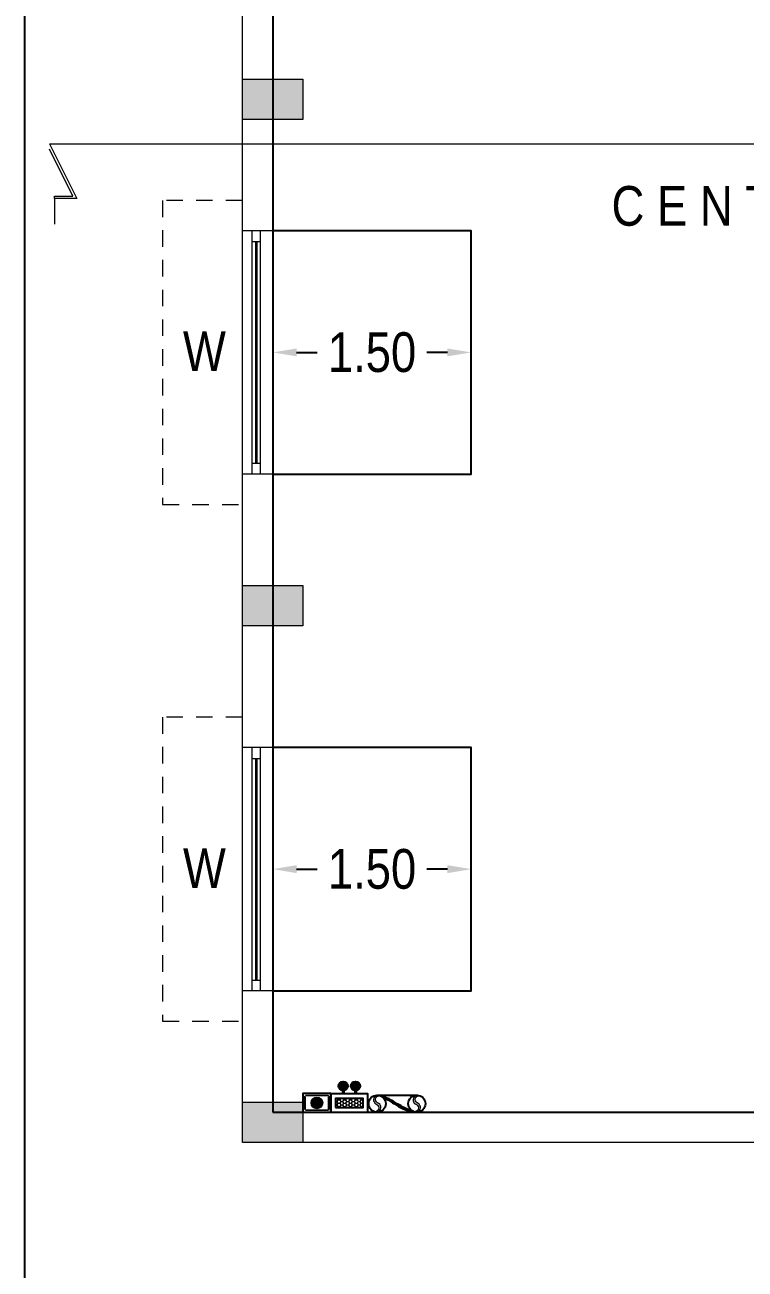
# Model space of a CAD drawing. Header units: metres. Extents: x 3750 to 6203, y 1588 to 3614.
# Drawn here: x 3795.53 to 3800.98, y 1607.11 to 1616.52 of the extents above; entities that cross this region are included whole.
import ezdxf

# ---------------------------------------------------------------- set-up
doc = ezdxf.new("R2010")
doc.units = ezdxf.units.M
doc.linetypes.add('HIDDEN2', pattern=[0.1875, 0.125, -0.0625])
for name, color, linetype in [('BLK_3_FLR_0_CARPET_AREA', 14, 'Continuous'), ('BLK_3_FLR_0_REGULAR_ROOM_1', 2, 'Continuous'), ('BLK_3_FLR_0_ROOM_1_LIGHT_VENTILATION_1', 2, 'Continuous'), ('VPORTS', 6, 'Continuous')]:
    doc.layers.add(name, color=color, linetype=linetype)
doc.styles.add('style2a', font='swissc.ttf')
doc.dimstyles.get("Standard").update_dxf_attribs({"dimtxt": 0.3, "dimasz": 0.18, "dimexe": 0.18, "dimexo": 0.0625, "dimgap": 0.09, "dimtad": 0, "dimzin": 0, "dimdsep": 46, "dimtxsty": 'style2a', "dimcen": 0.09, "dimse1": 1, "dimse2": 1, "dimadec": 0, "dimazin": 0, "dimtfac": 1, "dimtofl": 0, "dimtmove": 0, "dimatfit": 3, "dimfxl": 0, "dimtolj": 1, "dimtzin": 0, "dimarcsym": 0})

# ---------------------------------------------------------------- blocks, each defined once
blk = doc.blocks.new('*D101')
at = {"layer": 'BLK_3_FLR_0_ROOM_1_LIGHT_VENTILATION_1', "color": 0, "lineweight": -2}
for p, q in [((3797.587864048761, 1610.131915822528), (3797.744097814995, 1610.131915822528)), ((3798.727864048761, 1610.131915822528), (3798.571630282527, 1610.131915822528))]:
    blk.add_line(p, q, dxfattribs=at)
at = {"layer": 'BLK_3_FLR_0_ROOM_1_LIGHT_VENTILATION_1', "color": 0}
for points in [[(3797.587864048761, 1610.161915822527), (3797.587864048761, 1610.101915822528), (3797.407864048761, 1610.131915822528)], [(3798.727864048761, 1610.161915822527), (3798.727864048761, 1610.101915822528), (3798.907864048761, 1610.131915822528)]]:
    blk.add_solid(points, dxfattribs=at)
at = {"layer": 'Defpoints', "color": 0}
for p in [(3797.407864048761, 1610.131915822528), (3798.907864048761, 1610.131915822528), (3798.907864048761, 1610.131915822528)]:
    blk.add_point(p, dxfattribs=at)
at = {"layer": 'BLK_3_FLR_0_ROOM_1_LIGHT_VENTILATION_1', "color": 0, "insert": (3798.157864048761, 1610.131915822528), "char_height": 0.3, "attachment_point": 5, "style": 'style2a'}
blk.add_mtext('\\A1;1.50', dxfattribs=at)
blk = doc.blocks.new('*D99')
at = {"layer": 'BLK_3_FLR_0_ROOM_1_LIGHT_VENTILATION_1', "color": 0, "lineweight": -2}
for p, q in [((3797.587852512386, 1614.041308203914), (3797.744086278619, 1614.041308203914)), ((3798.727852512385, 1614.041308203914), (3798.571618746152, 1614.041308203914))]:
    blk.add_line(p, q, dxfattribs=at)
at = {"layer": 'BLK_3_FLR_0_ROOM_1_LIGHT_VENTILATION_1', "color": 0}
for points in [[(3797.587852512386, 1614.071308203914), (3797.587852512386, 1614.011308203914), (3797.407852512385, 1614.041308203914)], [(3798.727852512385, 1614.071308203914), (3798.727852512385, 1614.011308203914), (3798.907852512385, 1614.041308203914)]]:
    blk.add_solid(points, dxfattribs=at)
at = {"layer": 'Defpoints', "color": 0}
for p in [(3797.407852512385, 1614.041308203914), (3798.907852512385, 1614.041308203914), (3798.907852512385, 1614.041308203914)]:
    blk.add_point(p, dxfattribs=at)
at = {"layer": 'BLK_3_FLR_0_ROOM_1_LIGHT_VENTILATION_1', "color": 0, "insert": (3798.157852512385, 1614.041308203914), "char_height": 0.3, "attachment_point": 5, "style": 'style2a'}
blk.add_mtext('\\A1;1.50', dxfattribs=at)
blk = doc.blocks.new('siern')
blk.add_hatch(color=5).paths.add_polyline_path([(-0.1593222198534196, 4.061119889346909, -0.050918795279975), (-2.084215844903134, 0.0151086477926867, 0.0925672966546958), (-4.033540109677136, -4.074294274310353, -0.0032073073232835), (-4.026732467605971, -4.061119889249931, -0.0483688946395163), (-3.836825126619751, -3.704532133112332, -0.0178884246563004), (-1.736111600250296, -0.1050856800138717, 0.1175623139878069)])
at = {"layer": 'VPORTS', "lineweight": 18}
h = blk.add_hatch(color=20, dxfattribs=at)
edge = h.paths.add_edge_path()
edge.add_arc((-3.003242993894826, 5.125836620620271), 1.15591213153334, 152.305571092109, 342.6944289075761)
edge.add_arc((-1.069537870018141, 4.324869732675344), 0.947658435111645, -16.15980825423901, 151.159808253957, ccw=False)
edge.add_arc((-1.182811693612317, 4.598336933856721), 1.155912131525198, 332.3055710921348, 522.6944289076076)
edge.add_arc((-3.116516817488141, 5.399303821803434), 0.9476584351198534, 163.8401917457499, 331.159808253898, ccw=False)
h = blk.add_hatch(color=20, dxfattribs=at)
edge = h.paths.add_edge_path()
edge.add_arc((-3.003242993894497, -4.598336933864606), 1.155912131531942, 152.3055710922763, 342.6944289077433)
edge.add_arc((-1.069537870018141, -5.399303821805893), 0.947658435111645, -16.15980825423901, 151.159808253957, ccw=False)
edge.add_arc((-1.182811693611987, -5.125836620620876), 1.155912131526594, 332.3055710919675, 522.6944289074403)
edge.add_arc((-3.116516817488947, -4.324869732677806), 0.9476584351170516, 163.8401917461589, 331.1598082543069, ccw=False)
at = {"color": 1}
for points in [[(-4.186054687499563, -4.862086777240619), (-4.186054687499563, 4.862086777240619)], [(0, -4.862086777240619), (0, 4.862086777240619)]]:
    blk.add_lwpolyline(points, dxfattribs=at)
at = {"color": 5}
blk.add_lwpolyline([(-0.1593222198534196, 4.061119889346909, -0.050918795279975), (-2.084215844903134, 0.0151086477926867, 0.0925672966540532), (-4.033540109669047, -4.074294274279964, -0.0196862209365316), (-1.736111600250296, -0.1050856800138717, 0.1175623139878069)], format="xyb", close=True, dxfattribs=at)
at = {"layer": 'VPORTS', "color": 251, "lineweight": 18}
for points in [[(-4.026732467633336, 5.663053665186451, 1.095032819744272), (-1.899656831361426, 4.781990088442399, -0.8950427931265029), (-0.159322219880778, 4.061119889294785, 1.095032819744327), (-2.286397856138135, 4.942183466031565, -0.8950427931261273)], [(-4.026732467633336, -4.061119889302061, 1.095032819744272), (-1.899656831361426, -4.942183466038841, -0.8950427931265029), (-0.159322219880778, -5.663053665186451, 1.095032819744327), (-2.286397856138135, -4.781990088442399, -0.8950427931261273)]]:
    blk.add_lwpolyline(points, format="xyb", close=True, dxfattribs=at)
at = {"layer": 'VPORTS'}
for centre in [(-2.093027343749779, 4.862086777240619), (-2.093027343749779, -4.862086777240619)]:
    blk.add_circle(centre, 2.09302734375, dxfattribs=at)
at = {"layer": 'VPORTS', "lineweight": 18}
blk.add_circle((-2.093027343749779, -4.862086777240619), 2.09302734375, dxfattribs=at)
blk = doc.blocks.new('EmerLight')
h = blk.add_hatch(color=1)
edge = h.paths.add_edge_path()
edge.add_arc((0, 12.75), 2.25, 0, 360)
h = blk.add_hatch(color=1)
edge = h.paths.add_edge_path()
edge.add_arc((6, 12.75), 2.25, 0, 360)
at = {"lineweight": 18}
h = blk.add_hatch(dxfattribs=at)
h.set_pattern_fill('HONEY', color=145, scale=7.5, style=0)
h.set_pattern_definition([(0, (-23575.41711731013, -1310.215376773727), (1.40625, 0.8118988124999997), [0.9375, -1.875]), (120, (-23575.41711731013, -1310.215376773727), (-1.406249996927416, 0.8118988178218671), [0.9374999999999996, -1.874999999999999]), (59.99999999999999, (-23575.41711731013, -1310.215376773727), (3.0725816e-09, 1.623797630321865), [-1.875, 0.9375])])
h.paths.add_polyline_path([(-3.75, 2.25), (9.75, 2.25), (9.75, 6.75), (-3.75, 6.75)])
for points in [[(-0.375, 9), (0.375, 9), (0.375, 10.53147008133764, -0.083920216900384), (-0.375, 10.53147008133764)], [(6.375, 10.53147008133764, -0.083920216900384), (5.625, 10.53147008133764), (5.625, 9), (6.375, 9)]]:
    blk.add_hatch(color=171).paths.add_polyline_path(points)
at = {"color": 5}
for points in [[(-6, 0), (12, 0), (12, 9), (-6, 9)], [(-3.75, 2.25), (9.75, 2.25), (9.75, 6.75), (-3.75, 6.75)]]:
    blk.add_lwpolyline(points, close=True, dxfattribs=at)
at = {"color": 171}
for points in [[(-0.375, 10.53147008133766), (-0.375, 9)], [(0.375, 10.53147008133766), (0.375, 9)], [(5.625, 10.53147008133766), (5.625, 9)], [(6.375, 10.53147008133766), (6.375, 9)]]:
    blk.add_lwpolyline(points, dxfattribs=at)
at = {"color": 1}
for centre in [(0, 12.75), (6, 12.75)]:
    blk.add_circle(centre, 2.25, dxfattribs=at)
blk = doc.blocks.new('switch1')
for points in [[(-7.875, 10.34466991411068), (-7.5, 9.96966991411068), (-7.5, 2.030330085889318), (-7.875, 1.655330085889318)], [(7.344669914111362, 10.87500000000051), (6.969669914111362, 10.5), (-6.969669914111362, 10.50000000000051), (-7.344669914111362, 10.875)], [(7.875, 1.655330085889318), (7.5, 2.030330085889318), (7.5, 9.96966991411068), (7.875, 10.34466991411068)], [(-7.344669914111362, 1.124999999999487), (-6.969669914111362, 1.5), (6.969669914111362, 1.499999999999485), (7.344669914111362, 1.125)]]:
    blk.add_hatch(color=254).paths.add_polyline_path(points)
h = blk.add_hatch(color=20)
edge = h.paths.add_edge_path()
edge.add_arc((0, 6), 3.75, 0, 360)
edge = h.paths.add_edge_path(flags=17)
edge.add_arc((0, 6), 2.25, 0, 360)
h = blk.add_hatch()
h.set_pattern_fill('ANSI31', color=1, scale=0.3, style=0)
h.set_pattern_definition([(45, (0, 0), (-0.6735192090801866, 0.6735192090801866), [])])
edge = h.paths.add_edge_path()
edge.add_arc((0, 6), 2.25, 0, 360)
at = {"color": 7, "lineweight": 25}
blk.add_lwpolyline([(-9, 0), (9, 0), (9, 12), (-9, 12)], close=True, dxfattribs=at)
at = {"color": 7, "lineweight": 20}
for points in [[(-7.875, 10.34466991411068), (-7.5, 9.96966991411068), (-7.5, 2.030330085889318), (-7.875, 1.655330085889318)], [(7.344669914111362, 10.87500000000051), (6.969669914111362, 10.5), (-6.969669914111362, 10.50000000000051), (-7.344669914111362, 10.875)], [(7.875, 1.655330085889318), (7.5, 2.030330085889318), (7.5, 9.96966991411068), (7.875, 10.34466991411068)], [(-7.344669914111362, 1.124999999999487), (-6.969669914111362, 1.5), (6.969669914111362, 1.499999999999485), (7.344669914111362, 1.125)]]:
    blk.add_lwpolyline(points, close=True, dxfattribs=at)
at = {"color": 20, "lineweight": 5}
for radius in [3.75, 2.25]:
    blk.add_circle((0, 6), radius, dxfattribs=at)

msp = doc.modelspace()

# ---------------------------------------------------------------- hatches: boundary and pattern name
at = {"lineweight": 18, "ltscale": 10}
h = msp.add_hatch(dxfattribs=at)
h.set_pattern_fill('AR-HBONE', color=256, scale=0.18)
h.set_pattern_definition([(45, (-28086.02757969537, 1403.084574576536), (0, 1.018233764908627), [2.16, -0.72]), (135, (-28085.51846281286, 1403.593691459036), (1e-16, 1.018233764908627), [2.16, -0.72])])
h.paths.add_polyline_path([(3823.262936943984, 1608.267154314949), (3823.262936943984, 1608.341958021952), (3823.490137858371, 1608.341958021952), (3823.490137858371, 1611.946549793719), (3823.262936943973, 1611.946549793719), (3823.262936943973, 1612.251350403337), (3823.490137858371, 1612.251350403337), (3823.490137858374, 1615.593375009247), (3822.05599096674, 1615.593375009247), (3822.05599096674, 1614.650818377264), (3818.383990966736, 1614.650818377264), (3818.383990966736, 1615.593375009247), (3813.891717741613, 1615.593375009247), (3813.891717741618, 1612.251350403337), (3814.118911353343, 1612.251350403337), (3814.118911353343, 1611.946549793719), (3813.891717741618, 1611.946549793719), (3813.891717741618, 1608.341958021952), (3814.118911353354, 1608.341958021952), (3814.118911353354, 1608.26715431502)])
h.paths.add_polyline_path([(3818.383990966736, 1612.988299015678), (3822.05599096674, 1612.988299015678), (3822.05599096674, 1611.092299015678), (3818.383990966736, 1611.092299015678)], flags=16)
h.paths.add_polyline_path([(3818.419990966737, 1612.952299015679), (3822.019990966739, 1612.952299015679), (3822.019990966739, 1611.128299015678), (3818.419990966737, 1611.128299015678)], flags=0)
h.paths.add_polyline_path([(3818.463270262625, 1611.174100253505), (3818.463270262625, 1611.986595691133), (3819.570792381266, 1611.986595691133), (3819.570792381266, 1611.174100253505)], flags=0)
h.paths.add_polyline_path([(3818.463270262625, 1612.086100253506), (3818.463270262625, 1612.898595691133), (3819.570792381266, 1612.898595691133), (3819.570792381266, 1612.086100253506)], flags=0)
h.paths.add_polyline_path([(3819.663270262623, 1611.174100253505), (3819.663270262623, 1611.986595691133), (3820.770792381266, 1611.986595691133), (3820.770792381266, 1611.174100253505)], flags=0)
h.paths.add_polyline_path([(3819.663270262623, 1612.086100253506), (3819.663270262623, 1612.898595691133), (3820.770792381266, 1612.898595691133), (3820.770792381266, 1612.086100253506)], flags=0)
h.paths.add_polyline_path([(3820.863270262623, 1611.174100253505), (3820.863270262623, 1611.986595691133), (3821.970792381266, 1611.986595691133), (3821.970792381266, 1611.174100253505)], flags=0)
h.paths.add_polyline_path([(3820.863270262623, 1612.086100253506), (3820.863270262623, 1612.898595691133), (3821.970792381266, 1612.898595691133), (3821.970792381266, 1612.086100253506)], flags=0)
h.paths.add_polyline_path([(3818.870795594474, 1610.593015793325), (3821.49047836304, 1610.593015793325), (3821.49047836304, 1610.976397192026), (3818.870795594474, 1610.976397192026)], flags=24)
h.paths.add_polyline_path([(3818.870795594474, 1614.151535154911), (3821.49047836304, 1614.151535154911), (3821.49047836304, 1614.534916553612), (3818.870795594474, 1614.534916553612)], flags=24)
h.paths.add_polyline_path([(3810.504221263683, 1619.505975531873), (3811.367337225484, 1619.505975531873), (3811.367337225484, 1619.95108876516), (3810.504221263683, 1619.95108876516)], flags=9)
h.paths.add_polyline_path([(3809.635466042386, 1631.088200167704), (3810.330762086041, 1631.088200167704), (3810.330762086041, 1631.533313400992), (3809.635466042386, 1631.533313400992)], flags=9)
h.paths.add_polyline_path([(3809.014404650901, 1627.925782240021), (3809.709700694557, 1627.925782240021), (3809.709700694557, 1628.370895473308), (3809.014404650901, 1628.370895473308)], flags=9)
h.paths.add_polyline_path([(3809.635466042472, 1624.763511652037), (3810.33076208613, 1624.763511652037), (3810.33076208613, 1625.208624885324), (3809.635466042472, 1625.208624885324)], flags=9)
h.paths.add_polyline_path([(3809.018161813309, 1622.208437982187), (3809.713457856968, 1622.208437982187), (3809.713457856968, 1622.653551215474), (3809.018161813309, 1622.653551215474)], flags=9)
h.paths.add_polyline_path([(3809.635466042531, 1619.653511652036), (3810.330762086189, 1619.653511652036), (3810.330762086189, 1620.098624885325), (3809.635466042531, 1620.098624885325)], flags=9)
h.paths.add_polyline_path([(3808.920328252671, 1613.790744306816), (3809.783444214474, 1613.790744306816), (3809.783444214474, 1614.235857540106), (3808.920328252671, 1614.235857540106)], flags=9)
h.paths.add_polyline_path([(3809.635466042589, 1607.928124301298), (3810.330762086247, 1607.928124301298), (3810.330762086247, 1608.373237534584), (3809.635466042589, 1608.373237534584)], flags=9)
h.paths.add_polyline_path([(3797.799677449148, 1633.953965788958), (3798.494973492804, 1633.953965788958), (3798.494973492804, 1634.399079022246), (3797.799677449148, 1634.399079022246)], flags=9)
h.paths.add_polyline_path([(3802.714955628177, 1633.753461014062), (3803.410251671833, 1633.753461014062), (3803.410251671833, 1634.198574247349), (3802.714955628177, 1634.198574247349)], flags=9)
h.paths.add_polyline_path([(3802.620584550411, 1634.859442594166), (3803.483700512213, 1634.859442594166), (3803.483700512213, 1635.304555827454), (3802.620584550411, 1635.304555827454)], flags=9)
h.paths.add_polyline_path([(3807.628104868584, 1633.953965788958), (3808.323400912242, 1633.953965788958), (3808.323400912242, 1634.399079022246), (3807.628104868584, 1634.399079022246)], flags=9)
h.paths.add_polyline_path([(3809.004238211592, 1631.803124480428), (3809.69953425525, 1631.803124480428), (3809.69953425525, 1632.248237713715), (3809.004238211592, 1632.248237713715)], flags=9)
h.paths.add_polyline_path([(3804.633994721807, 1632.003391406762), (3805.329290765465, 1632.003391406762), (3805.329290765465, 1632.44850464005), (3804.633994721807, 1632.44850464005)], flags=9)
h.paths.add_polyline_path([(3801.183994721905, 1632.003365384885), (3801.879290765562, 1632.003365384885), (3801.879290765562, 1632.448478618172), (3801.183994721905, 1632.448478618172)], flags=9)
h.paths.add_polyline_path([(3826.192415504653, 1619.505975531873), (3827.055531466456, 1619.505975531873), (3827.055531466456, 1619.95108876516), (3826.192415504653, 1619.95108876516)], flags=9)
h.paths.add_polyline_path([(3825.264747900458, 1631.088200167704), (3825.960043944115, 1631.088200167704), (3825.960043944115, 1631.533313400992), (3825.264747900458, 1631.533313400992)], flags=9)
h.paths.add_polyline_path([(3824.643686508973, 1627.925782240021), (3825.338982552629, 1627.925782240021), (3825.338982552629, 1628.370895473308), (3824.643686508973, 1628.370895473308)], flags=9)
h.paths.add_polyline_path([(3824.647443671367, 1622.208437982187), (3825.342739715025, 1622.208437982187), (3825.342739715025, 1622.653551215474), (3824.647443671367, 1622.653551215474)], flags=9)
h.paths.add_polyline_path([(3825.26474790059, 1619.653511652036), (3825.960043944246, 1619.653511652036), (3825.960043944246, 1620.098624885325), (3825.26474790059, 1620.098624885325)], flags=9)
h.paths.add_polyline_path([(3824.54961011073, 1613.790744306816), (3825.412726072534, 1613.790744306816), (3825.412726072534, 1614.235857540106), (3824.54961011073, 1614.235857540106)], flags=9)
h.paths.add_polyline_path([(3825.264747900647, 1607.928124301298), (3825.960043944305, 1607.928124301298), (3825.960043944305, 1608.373237534584), (3825.264747900647, 1608.373237534584)], flags=9)
h.paths.add_polyline_path([(3813.428959307195, 1633.953965788958), (3814.124255350852, 1633.953965788958), (3814.124255350852, 1634.399079022246), (3813.428959307195, 1634.399079022246)], flags=9)
h.paths.add_polyline_path([(3818.344237486219, 1633.753461014062), (3819.039533529878, 1633.753461014062), (3819.039533529878, 1634.198574247349), (3818.344237486219, 1634.198574247349)], flags=9)
h.paths.add_polyline_path([(3818.249866408456, 1634.859442594166), (3819.112982370257, 1634.859442594166), (3819.112982370257, 1635.304555827454), (3818.249866408456, 1635.304555827454)], flags=9)
h.paths.add_polyline_path([(3823.257386726633, 1633.953965788958), (3823.952682770289, 1633.953965788958), (3823.952682770289, 1634.399079022246), (3823.257386726633, 1634.399079022246)], flags=9)
h.paths.add_polyline_path([(3824.633520069667, 1631.803124480428), (3825.328816113323, 1631.803124480428), (3825.328816113323, 1632.248237713715), (3824.633520069667, 1632.248237713715)], flags=9)
h.paths.add_polyline_path([(3820.26327657985, 1632.003391406762), (3820.958572623509, 1632.003391406762), (3820.958572623509, 1632.44850464005), (3820.26327657985, 1632.44850464005)], flags=9)
h.paths.add_polyline_path([(3816.813276579949, 1632.003365384885), (3817.508572623605, 1632.003365384885), (3817.508572623605, 1632.448478618172), (3816.813276579949, 1632.448478618172)], flags=9)
h.paths.add_polyline_path([(3817.284066471828, 1627.715469877274), (3820.14978384746, 1627.715469877274), (3820.14978384746, 1628.098851275975), (3817.284066471828, 1628.098851275975)], flags=9)
h.paths.add_polyline_path([(3818.870795594474, 1617.710054516497), (3821.49047836304, 1617.710054516497), (3821.49047836304, 1618.0934359152), (3818.870795594474, 1618.0934359152)], flags=9)
h.paths.add_polyline_path([(3818.870795594474, 1621.268573878082), (3821.49047836304, 1621.268573878082), (3821.49047836304, 1621.651955276785), (3818.870795594474, 1621.651955276785)], flags=9)
h.paths.add_polyline_path([(3818.870795594474, 1624.827093239669), (3821.49047836304, 1624.827093239669), (3821.49047836304, 1625.210474638372), (3818.870795594474, 1625.210474638372)], flags=9)
h.paths.add_polyline_path([(3818.452806318957, 1632.045533487969), (3819.1101603204, 1632.045533487969), (3819.1101603204, 1632.418100178669), (3818.452806318957, 1632.418100178669)], flags=9)
h.paths.add_polyline_path([(3825.491281798952, 1614.486463592459), (3825.940540991457, 1614.486463592459), (3825.940540991457, 1614.94698132858), (3825.491281798952, 1614.94698132858)], flags=9)
h.paths.add_polyline_path([(3811.960282927415, 1614.486463592459), (3812.409542119919, 1614.486463592459), (3812.409542119919, 1614.94698132858), (3811.960282927415, 1614.94698132858)], flags=9)
h.paths.add_polyline_path([(3816.338472226546, 1605.898208671089), (3821.128212110939, 1605.898208671089), (3821.128212110939, 1606.964427360878), (3816.338472226546, 1606.964427360878)], flags=9)
h.paths.add_polyline_path([(3806.538960393335, 1632.043280423802), (3807.135932275093, 1632.043280423802), (3807.135932275093, 1632.418550791502), (3806.538960393335, 1632.418550791502)], flags=9)
h.paths.add_polyline_path([(3797.520608360152, 1623.381044638243), (3797.994022202975, 1623.381044638243), (3797.994022202975, 1623.756044638243), (3797.520608360152, 1623.756044638243)], flags=9)
h.paths.add_polyline_path([(3795.875586501038, 1588.318852389466), (3800.745982135421, 1588.318852389466), (3800.745982135421, 1589.404664122072), (3795.875586501038, 1589.404664122072)], flags=9)
h.paths.add_polyline_path([(3801.911234370241, 1613.197942888275), (3804.033114826924, 1613.197942888275), (3804.033114826924, 1613.571965722391), (3801.911234370241, 1613.571965722391)], flags=9)
h.paths.add_polyline_path([(3809.850688222901, 1642.795329890526), (3812.99472931879, 1642.795329890526), (3812.99472931879, 1643.086905232991), (3809.850688222901, 1643.086905232991)], flags=9)
h.paths.add_polyline_path([(3809.921359286941, 1642.211559974412), (3812.145879834886, 1642.211559974412), (3812.145879834886, 1642.502929837425), (3809.921359286941, 1642.502929837425)], flags=9)
h.paths.add_polyline_path([(3809.948186863584, 1641.578065695136), (3812.352707411525, 1641.578065695136), (3812.352707411525, 1641.869435558151), (3809.948186863584, 1641.869435558151)], flags=9)
h.paths.add_polyline_path([(3809.942855964486, 1640.871323477558), (3812.767650485034, 1640.871323477558), (3812.767650485034, 1641.162693340572), (3809.942855964486, 1641.162693340572)], flags=9)
h.paths.add_polyline_path([(3809.55539646008, 1638.688780545967), (3811.577314268296, 1638.688780545967), (3811.577314268296, 1638.980150408982), (3809.55539646008, 1638.980150408982)], flags=9)
h.paths.add_polyline_path([(3809.54874952091, 1639.486745545557), (3813.627927603101, 1639.486745545557), (3813.627927603101, 1639.77811540857), (3809.54874952091, 1639.77811540857)], flags=9)
h.paths.add_polyline_path([(3809.55539646008, 1639.100164066372), (3812.964848514872, 1639.100164066372), (3812.964848514872, 1639.391533929385), (3809.55539646008, 1639.391533929385)], flags=9)
h.paths.add_polyline_path([(3809.924846538528, 1636.278459081595), (3813.279367086469, 1636.278459081595), (3813.279367086469, 1636.569828944608), (3809.924846538528, 1636.569828944608)], flags=9)
h.paths.add_polyline_path([(3809.929751176749, 1636.61460330196), (3813.104888163051, 1636.61460330196), (3813.104888163051, 1636.906178644425), (3809.929751176749, 1636.906178644425)], flags=9)
h.paths.add_polyline_path([(3800.98706690095, 1643.977939824263), (3805.167442623492, 1643.977939824263), (3805.167442623492, 1645.04405735798), (3800.98706690095, 1645.04405735798)], flags=9)
h.paths.add_polyline_path([(3796.548104148997, 1645.410186639345), (3797.317224552749, 1645.410186639345), (3797.317224552749, 1645.824238549943), (3796.548104148997, 1645.824238549943)], flags=9)
h.paths.add_polyline_path([(3809.427868379064, 1645.410186639345), (3810.196988782816, 1645.410186639345), (3810.196988782816, 1645.824238549943), (3809.427868379064, 1645.824238549943)], flags=9)
h.paths.add_polyline_path([(3809.861999940909, 1614.486463592459), (3810.311259133413, 1614.486463592459), (3810.311259133413, 1614.94698132858), (3809.861999940909, 1614.94698132858)], flags=9)
h.paths.add_polyline_path([(3796.33100106937, 1614.486463592459), (3796.780260261875, 1614.486463592459), (3796.780260261875, 1614.94698132858), (3796.33100106937, 1614.94698132858)], flags=9)
h.paths.add_polyline_path([(3801.138699848923, 1635.87696362298), (3805.030983085919, 1635.87696362298), (3805.030983085919, 1636.943081156699), (3801.138699848923, 1636.943081156699)], flags=9)
h.paths.add_polyline_path([(3800.709190368502, 1605.898208671089), (3805.498930252895, 1605.898208671089), (3805.498930252895, 1606.964427360878), (3800.709190368502, 1606.964427360878)], flags=9)
h.paths.add_polyline_path([(3796.65603754769, 1637.309210438062), (3797.425157951443, 1637.309210438062), (3797.425157951443, 1637.723262348661), (3796.65603754769, 1637.723262348661)], flags=9)
h.paths.add_polyline_path([(3809.427868379064, 1637.309210438062), (3810.196988782816, 1637.309210438062), (3810.196988782816, 1637.723262348661), (3809.427868379064, 1637.723262348661)], flags=9)
h.paths.add_polyline_path([(3807.502079689663, 1627.959203299147), (3808.157450994637, 1627.959203299147), (3808.157450994637, 1628.325821900445), (3807.502079689663, 1628.325821900445)], flags=9)
h.paths.add_polyline_path([(3802.687550860159, 1607.982212775659), (3803.342922165131, 1607.982212775659), (3803.342922165131, 1608.348831376957), (3802.687550860159, 1608.348831376957)], flags=9)
h.paths.add_polyline_path([(3797.520615662818, 1629.813741831477), (3797.994029505645, 1629.813741831477), (3797.994029505645, 1630.188741831477), (3797.520615662818, 1630.188741831477)], flags=9)
h.paths.add_polyline_path([(3797.520615662818, 1626.110954149099), (3797.994029505645, 1626.110954149099), (3797.994029505645, 1626.485954149099), (3797.520615662818, 1626.485954149099)], flags=9)
h.paths.add_polyline_path([(3802.462447739712, 1628.676861132477), (3803.208752714478, 1628.676861132477), (3803.208752714478, 1629.069705400682), (3802.462447739712, 1629.069705400682)], flags=9)
h.paths.add_polyline_path([(3808.130933441363, 1621.038705086518), (3808.522515993634, 1621.038705086518), (3808.522515993634, 1621.413705086518), (3808.130933441363, 1621.413705086518)], flags=9)
h.paths.add_polyline_path([(3797.520608360152, 1621.032709496558), (3797.994022202975, 1621.032709496558), (3797.994022202975, 1621.407709496558), (3797.520608360152, 1621.407709496558)], flags=9)
h.paths.add_polyline_path([(3797.520608360152, 1609.896161213762), (3797.994022202975, 1609.896161213762), (3797.994022202975, 1610.271161213762), (3797.520608360152, 1610.271161213762)], flags=9)
h.paths.add_polyline_path([(3797.520608360152, 1617.637349378727), (3797.994022202975, 1617.637349378727), (3797.994022202975, 1618.012349378727), (3797.520608360152, 1618.012349378727)], flags=9)
h.paths.add_polyline_path([(3797.520608360152, 1613.805553595147), (3797.994022202975, 1613.805553595147), (3797.994022202975, 1614.180553595147), (3797.520608360152, 1614.180553595147)], flags=9)
h.paths.add_polyline_path([(3808.127286984465, 1609.896161213762), (3808.600700827289, 1609.896161213762), (3808.600700827289, 1610.271161213762), (3808.127286984465, 1610.271161213762)], flags=9)
h.paths.add_polyline_path([(3808.127286984465, 1617.637349378727), (3808.600700827289, 1617.637349378727), (3808.600700827289, 1618.012349378727), (3808.127286984465, 1618.012349378727)], flags=9)
h.paths.add_polyline_path([(3808.127286984465, 1613.805553595147), (3808.600700827289, 1613.805553595147), (3808.600700827289, 1614.180553595147), (3808.127286984465, 1614.180553595147)], flags=9)
h.paths.add_polyline_path([(3800.757949357155, 1614.902783597372), (3805.431074807773, 1614.902783597372), (3805.431074807773, 1615.295627865577), (3800.757949357155, 1615.295627865577)], flags=9)
h.paths.add_polyline_path([(3804.300251687062, 1620.795461469132), (3804.689040439762, 1620.795461469132), (3804.689040439762, 1621.162080070431), (3804.300251687062, 1621.162080070431)], flags=9)
h.paths.add_polyline_path([(3802.459845312812, 1619.697330870437), (3802.848634065514, 1619.697330870437), (3802.848634065514, 1620.063949471735), (3802.459845312812, 1620.063949471735)], flags=9)
h.paths.add_polyline_path([(3801.905262636272, 1627.74735049993), (3803.775666385369, 1627.74735049993), (3803.775666385369, 1628.129109692433), (3801.905262636272, 1628.129109692433)], flags=9)
h.paths.add_polyline_path([(3802.324071475095, 1628.199920850573), (3803.395628793053, 1628.199920850573), (3803.395628793053, 1628.583302249275), (3802.324071475095, 1628.583302249275)], flags=9)
h.paths.add_polyline_path([(3805.34964654798, 1621.942382156827), (3807.220050297075, 1621.942382156827), (3807.220050297075, 1622.324141349329), (3805.34964654798, 1622.324141349329)], flags=9)
h.paths.add_polyline_path([(3805.609878446662, 1622.39495250747), (3806.906742181343, 1622.39495250747), (3806.906742181343, 1622.778333906172), (3805.609878446662, 1622.778333906172)], flags=9)
h.paths.add_polyline_path([(3800.213775274579, 1621.942382156827), (3802.084179023676, 1621.942382156827), (3802.084179023676, 1622.324141349329), (3800.213775274579, 1622.324141349329)], flags=9)
h.paths.add_polyline_path([(3800.276625441595, 1622.39495250747), (3802.024282254859, 1622.39495250747), (3802.024282254859, 1622.778333906172), (3800.276625441595, 1622.778333906172)], flags=9)
h.paths.add_polyline_path([(3801.932609456332, 1613.762723269456), (3803.987584222014, 1613.762723269456), (3803.987584222014, 1614.144482461957), (3801.932609456332, 1614.144482461957)], flags=9)
h.paths.add_polyline_path([(3801.811751301701, 1614.215293620098), (3804.348881799182, 1614.215293620098), (3804.348881799182, 1614.5986750188), (3801.811751301701, 1614.5986750188)], flags=9)
h = msp.add_hatch(color=256, dxfattribs=at)
h.dxf.hatch_style = 1
h.paths.add_polyline_path([(3797.17785674609, 1616.109207619713), (3797.17785674609, 1615.804407010095), (3797.635057660494, 1615.804407010095), (3797.635057660494, 1616.109207619713)])
h = msp.add_hatch(color=256, dxfattribs=at)
h.dxf.hatch_style = 1
h.paths.add_polyline_path([(3797.177856746082, 1612.277411836133), (3797.177856746082, 1611.972611226515), (3797.635057660486, 1611.972611226515), (3797.635057660486, 1612.277411836133)])
h = msp.add_hatch(color=256, dxfattribs=at)
h.dxf.hatch_style = 1
h.paths.add_polyline_path([(3797.177856746094, 1608.368019454748), (3797.177856746094, 1608.063218845128), (3797.635057660496, 1608.063218845128), (3797.635057660496, 1608.368019454748)])

# ---------------------------------------------------------------- linework, layer by layer
at = {"linetype": 'Continuous', "lineweight": 18}
for p, q in [((3797.177864048758, 1608.063215747744), (3797.177864048758, 1631.453215747686)), ((3797.407864048761, 1608.293215747744), (3797.407864048756, 1619.788603098484)), ((3801.297074107134, 1608.29321574776), (3797.407864048754, 1608.293215747744)), ((3801.297074107139, 1608.063215747761), (3797.177864048758, 1608.063215747744))]:
    msp.add_line(p, q, dxfattribs=at)
at = {"linetype": 'ByBlock', "lineweight": 18}
for p, q in [((3795.718623902384, 1615.619436442045), (3795.926868893729, 1615.20466249246)), ((3795.926868893729, 1615.20466249246), (3795.756995569054, 1615.20466249246)), ((3795.756995569054, 1615.20466249246), (3795.756995569054, 1615.01114216813))]:
    msp.add_line(p, q, dxfattribs=at)
at = {"lineweight": 18, "ltscale": 10}
msp.add_line((3795.718623902384, 1615.619436442045), (3809.249622773926, 1615.619436442045), dxfattribs=at)
at = {"lineweight": 18}
for p, q in [((3797.407875585135, 1614.960510642314), (3797.179275127935, 1614.960510642314)), ((3797.25184075855, 1613.121308203914), (3797.25184075855, 1614.960510642314)), ((3797.31583884891, 1613.121308203914), (3797.31583884891, 1614.960510642314)), ((3797.25184075855, 1614.879300491132), (3797.31583884891, 1614.879300491132)), ((3797.25184075855, 1613.202518355098), (3797.31583884891, 1613.202518355098)), ((3797.407875585135, 1613.121308203914), (3797.179275127935, 1613.121308203914)), ((3797.407875585135, 1611.051118260928), (3797.179275127935, 1611.051118260928)), ((3797.25184075855, 1609.211915822528), (3797.25184075855, 1611.051118260928)), ((3797.31583884891, 1609.211915822528), (3797.31583884891, 1611.051118260928)), ((3797.25184075855, 1610.969908109745), (3797.31583884891, 1610.969908109745)), ((3797.25184075855, 1609.293125973711), (3797.31583884891, 1609.293125973711)), ((3797.407875585135, 1609.211915822528), (3797.179275127935, 1609.211915822528))]:
    msp.add_line(p, q, dxfattribs=at)
at = {"ltscale": 0.01}
msp.add_lwpolyline([(3795.533327307353, 1635.356547206259), (3827.783363421719, 1635.356547206259), (3827.783363421719, 1604.90315768176), (3795.533327307353, 1604.90315768176)], close=True, dxfattribs=at)
msp.add_lwpolyline([(3795.533327307353, 1635.356547206259), (3827.783363421719, 1635.356547206259), (3827.783363421719, 1604.90315768176), (3795.533327307353, 1604.90315768176)], close=True, dxfattribs=at)
at = {"lineweight": 18, "ltscale": 10}
for points in [[(3797.17785674609, 1616.109207619713), (3797.635057660494, 1616.109207619713), (3797.635057660494, 1615.804407010095), (3797.17785674609, 1615.804407010095)], [(3797.177856746082, 1612.277411836133), (3797.635057660486, 1612.277411836133), (3797.635057660486, 1611.972611226515), (3797.177856746082, 1611.972611226515)], [(3797.177856746094, 1608.368019454748), (3797.635057660496, 1608.368019454748), (3797.635057660496, 1608.063218845128), (3797.177856746094, 1608.063218845128)]]:
    msp.add_lwpolyline(points, close=True, dxfattribs=at)
at = {"linetype": 'ByBlock', "lineweight": 18}
msp.add_lwpolyline([(3795.756995569054, 1615.20466249246), (3795.756995569054, 1615.223848325797), (3795.895825563287, 1615.223848325797), (3795.718623902384, 1615.578251647601)], dxfattribs=at)
at = {"linetype": 'HIDDEN2', "lineweight": 18}
for points in [[(3797.177875585135, 1615.190510642315), (3796.573984603656, 1615.190510642315), (3796.573984603656, 1612.891308203915), (3797.177875585135, 1612.891308203915)], [(3797.177875585135, 1611.281118260928), (3796.573984603656, 1611.281118260928), (3796.573984603656, 1608.981915822527), (3797.177875585135, 1608.981915822527)]]:
    msp.add_lwpolyline(points, dxfattribs=at)
at = {"lineweight": 18, "const_width": 0.0190500381}
for points in [[(3797.283839803731, 1613.202518355098), (3797.283839803731, 1614.879300491132)], [(3797.283839803731, 1609.293125973711), (3797.283839803731, 1610.969908109745)]]:
    msp.add_lwpolyline(points, dxfattribs=at)
at = {"layer": 'BLK_3_FLR_0_CARPET_AREA'}
msp.add_lwpolyline([(3797.407864048761, 1608.293215747744), (3807.006284165524, 1608.293215747744), (3807.006284165524, 1619.788603098484), (3797.407864048761, 1619.788603098484)], close=True, dxfattribs=at)
at = {"layer": 'BLK_3_FLR_0_REGULAR_ROOM_1', "color": 2}
msp.add_lwpolyline([(3797.407864048754, 1608.293215747749), (3807.006284165517, 1608.293215747749), (3807.006284165517, 1619.788603098488), (3797.407864048754, 1619.788603098488)], close=True, dxfattribs=at)
at = {"layer": 'BLK_3_FLR_0_ROOM_1_LIGHT_VENTILATION_1'}
for points in [[(3797.407852512385, 1613.121308203914), (3798.907852512385, 1613.121308203914), (3798.907852512385, 1614.961308203913), (3797.407852512385, 1614.961308203913)], [(3797.407864048761, 1609.211915822528), (3798.907864048761, 1609.211915822528), (3798.907864048761, 1611.051915822528), (3797.407864048761, 1611.051915822528)]]:
    msp.add_lwpolyline(points, close=True, dxfattribs=at)

# ---------------------------------------------------------------- block references
for name, p, xscale, yscale, zscale in [('EmerLight', (3797.939599925069, 1608.293215747749), 0.0155180250680052, 0.0155180250680052, 0.0155180250680052), ('switch1', (3797.740774717578, 1608.293215747749), 0.0117463396757522, 0.0117463396757522, 0.0117463396757522)]:
    msp.add_blockref(name, p, dxfattribs=dict(xscale=xscale, yscale=yscale, zscale=zscale))
at = {"xscale": 0.0307992739753583, "yscale": 0.0307992739753583, "zscale": 0.0307992739753583, "rotation": 270}
msp.add_blockref('siern', (3798.34683814128, 1608.293215747749), dxfattribs=at)

# ---------------------------------------------------------------- texts
at = {"lineweight": 18, "style": 'style2a'}
for s, p in [('C E N T R A L I Z E D   A / C', (3799.968851567046, 1614.999906674006, -1447.38011426283)), ('W', (3796.728536525338, 1613.899702627079)), ('W', (3796.728536525338, 1609.990310245693))]:
    msp.add_text(s, height=0.3, dxfattribs=at).set_placement(p)

# ---------------------------------------------------------------- dimensions: what is measured, and where the dimension line sits
at = {"layer": 'BLK_3_FLR_0_ROOM_1_LIGHT_VENTILATION_1', "color": 232}
for base, p1, p2, picture, middle in [((3798.907852512385, 1614.041308203914), (3797.407852512385, 1614.041308203914), (3798.907852512385, 1614.041308203914), '*D99', (3798.157852512385, 1614.041308203914)), ((3798.907864048761, 1610.131915822528), (3797.407864048761, 1610.131915822528), (3798.907864048761, 1610.131915822528), '*D101', (3798.157864048761, 1610.131915822528))]:
    dim = msp.add_linear_dim(base=base, p1=p1, p2=p2, dimstyle='Standard', override={"dimtxt": 0.3, "dimdec": 2, "dimtxsty": 'style2a'}, dxfattribs=at)
    dim.commit()
    dim.dimension.update_dxf_attribs({"geometry": picture, "text_midpoint": middle, "dimtype": 160})

doc.saveas('drawing.dxf')
